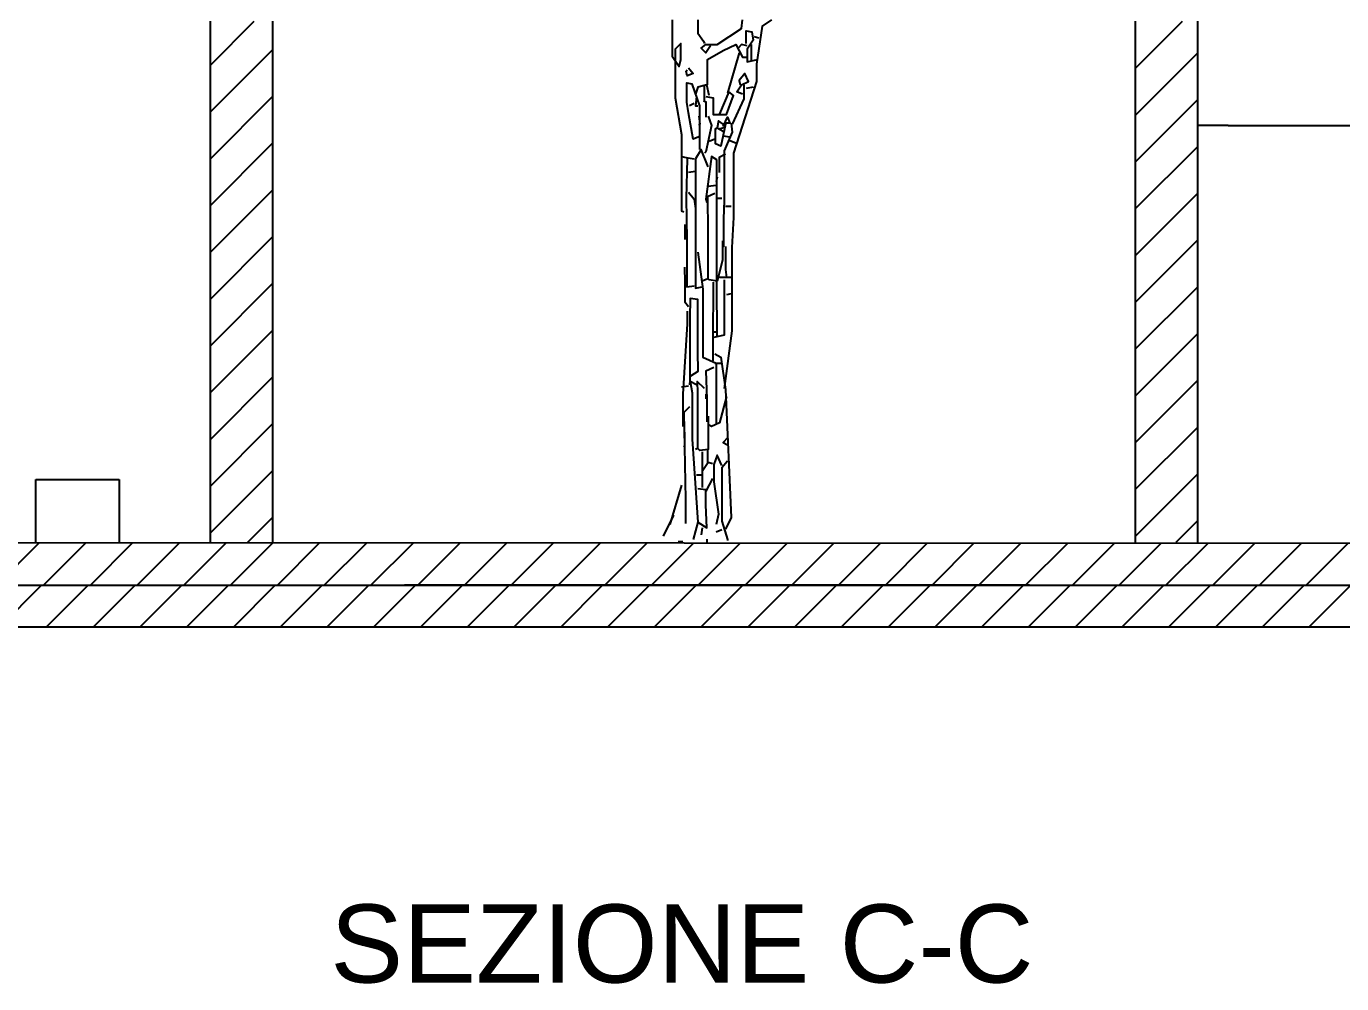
# Model space of a CAD drawing. Header units: centimetres. Extents: x -3096 to 13885, y -3131 to 5891.
# Drawn here: x 2680 to 3311, y 1868 to 2327 of the extents above; entities that cross this region are included whole.
import ezdxf

# ---------------------------------------------------------------- set-up
doc = ezdxf.new("R2010")
doc.units = ezdxf.units.CM
doc.styles.get("Standard").update_dxf_attribs({"font": 'arial.ttf'})

msp = doc.modelspace()

# ---------------------------------------------------------------- hatches: boundary and pattern name
at = {"transparency": 33554508}
h = msp.add_hatch(dxfattribs=at)
h.set_pattern_fill('ANSI31', color=256, scale=5)
h.paths.add_polyline_path([(3684.42, 2079.23), (2324.42, 2079.89), (2324.42, 2059.23), (3684.42, 2059.23)])
h = msp.add_hatch(dxfattribs=at)
h.set_pattern_fill('ANSI31', color=256, scale=5)
h.set_pattern_definition([(45, (6.675, -14.767), (-11.22532, 11.22532), [])])
h.paths.add_polyline_path([(2211.1, 2059.23), (2211.1, 2039.23), (3811.1, 2039.23), (3811.1, 2059.23)])

# ---------------------------------------------------------------- linework, layer by layer
for p, q in [((2767.92, 2079.89), (2767.92, 2329.89)), ((2797.92, 2079.89), (2797.92, 2329.89)), ((3211.92, 2329.89), (3211.92, 2079.89)), ((3211.92, 2329.89), (3211.92, 2079.89)), ((3241.92, 2079.89), (3241.92, 2329.89)), ((3256.61, 2279.89), (3241.92, 2279.89)), ((3256.61, 2279.89), (3351.1, 2279.89)), ((2684.1, 2079.89), (2684.1, 2109.89)), ((2684.1, 2109.89), (2724.1, 2109.89)), ((2724.1, 2109.89), (2724.1, 2079.89)), ((2324.42, 2079.89), (3684.42, 2079.23)), ((2211.1, 2059.23), (3811.1, 2059.23)), ((3161.1, 2059.23), (2861.1, 2059.23)), ((2211.1, 2039.23), (3811.1, 2039.23))]:
    msp.add_line(p, q)
at = {"linetype": 'Continuous', "transparency": 33554508}
for p, q in [((2767.92, 2308.84), (2788.96, 2329.89)), ((3211.92, 2307.18), (3234.62, 2329.89)), ((2767.92, 2286.39), (2797.92, 2316.39)), ((3211.92, 2284.73), (3241.92, 2314.73)), ((2767.92, 2263.94), (2797.92, 2293.94)), ((3211.92, 2262.28), (3241.92, 2292.28)), ((2767.92, 2241.49), (2797.92, 2271.49)), ((3211.92, 2239.83), (3241.92, 2269.83)), ((2767.92, 2219.04), (2797.92, 2249.04)), ((3211.92, 2217.38), (3241.92, 2247.38)), ((2767.92, 2196.59), (2797.92, 2226.59)), ((3211.92, 2194.93), (3241.92, 2224.93)), ((2767.92, 2174.14), (2797.92, 2204.14)), ((3211.92, 2172.48), (3241.92, 2202.48)), ((2767.92, 2151.69), (2797.92, 2181.69)), ((3211.92, 2150.03), (3241.92, 2180.03)), ((2767.92, 2129.24), (2797.92, 2159.24)), ((3211.92, 2127.58), (3241.92, 2157.58)), ((2767.92, 2106.79), (2797.92, 2136.79)), ((3211.92, 2105.13), (3241.92, 2135.13)), ((2767.92, 2084.34), (2797.92, 2114.34)), ((3211.92, 2082.68), (3241.92, 2112.68)), ((2785.92, 2079.89), (2797.92, 2091.89)), ((3231.58, 2079.89), (3241.92, 2090.23))]:
    msp.add_line(p, q, dxfattribs=at)
at = {"color": 84}
for points in [[(2989.54, 2330.62), (2989.54, 2313.16), (2993, 2308.18), (2993.83, 2311.5), (2993.83, 2319.25), (2991.06, 2316.48), (2991.06, 2293.23), (2994.11, 2275.51), (2994.11, 2238.97), (2995.21, 2238.41)], [(3001.86, 2330.62), (3001.86, 2324.23), (3004.63, 2320.36), (3005.18, 2319.25)], [(3007.95, 2318.14), (3005.73, 2314.82), (3003.52, 2317.03), (3005.73, 2318.7), (3011.27, 2318.7), (3022.9, 2326.45), (3023.38, 2330.62)], [(3037.34, 2330.62), (3032.86, 2327.55), (3030.09, 2309.28), (3030.09, 2300.98), (3019.02, 2266.65), (3019.02, 2235.65), (3018.19, 2221.25), (3018.19, 2181.39), (3014.59, 2153.7)], [(3025.11, 2319.25), (3025.11, 2325.34), (3027.88, 2324.79), (3028.43, 2320.91), (3025.66, 2316.48), (3025.66, 2310.39), (3030.65, 2311.5)], [(3006.56, 2299.32), (3006.56, 2311.5), (3014.04, 2315.93), (3020.13, 2318.7), (3023.45, 2312.61), (3025.11, 2312.61)], [(3025.66, 2318.14), (3022.9, 2318.7), (3021.24, 2317.03)], [(3027.6, 2318.7), (3027.6, 2310.94)], [(3028.99, 2322.57), (3031.2, 2322.02)], [(3021.79, 2314.82), (3016.25, 2295.44)], [(2997.43, 2307.62), (2999.64, 2304.85), (2996.87, 2303.75), (2996.32, 2305.96), (2996.87, 2306.52)], [(3002.41, 2274.4), (2999.64, 2273.3), (2997.43, 2286.03), (2996.6, 2291.01), (2996.6, 2300.42), (2999.09, 2299.87), (3002.69, 2289.35), (3002.69, 2268.31)], [(3007.39, 2294.33), (3006.29, 2299.32), (3001.86, 2298.21), (3000.75, 2294.89)], [(3004.9, 2298.76), (3004.9, 2291.57)], [(3024, 2299.32), (3024, 2292.67), (3018.47, 2280.49)], [(3023.45, 2294.89), (3020.68, 2296), (3022.9, 2299.32), (3026.22, 2300.98), (3024.56, 2304.85), (3021.79, 2301.53), (3022.34, 2299.32)], [(3001.3, 2293.78), (3000.75, 2289.35), (3001.86, 2289.35)], [(3005.73, 2293.78), (3009.33, 2293.23), (3009.33, 2285.2), (3015.7, 2285.2), (3019.02, 2294.33), (3016.81, 2296), (3012.38, 2285.48)], [(3028.43, 2298.21), (3025.11, 2297.66)], [(3000.2, 2290.46), (2997.98, 2289.35)], [(3006.01, 2283.81), (3006.01, 2291.01), (3004.63, 2291.57)], [(3002.41, 2284.37), (3002.96, 2280.49), (3002.41, 2279.94)], [(3006.84, 2284.37), (3008.5, 2279.94), (3005.73, 2267.2), (3005.18, 2266.65)], [(3015.15, 2280.49), (3012.93, 2269.97), (3010.44, 2271.08), (3010.44, 2278.28), (3011.27, 2278.83)], [(3014.04, 2280.49), (3011.82, 2282.15), (3011.27, 2278.83), (3014.04, 2277.17)], [(3017.91, 2281.05), (3018.47, 2276.62), (3014.59, 2267.76), (3014.59, 2243.95), (3014.31, 2235.09), (3014.31, 2221.8), (3013.48, 2221.8)], [(3014.04, 2279.39), (3016.25, 2283.81), (3017.36, 2281.05), (3014.59, 2281.05)], [(3014.59, 2278.83), (3012.38, 2278.28)], [(3014.04, 2274.96), (3017.36, 2274.4)], [(3006.84, 2260.01), (3003.52, 2268.31), (3000.75, 2263.88), (3000.75, 2238.97), (3000.75, 2207.96), (3000.75, 2201.87), (3004.07, 2202.43)], [(3010.16, 2273.3), (3007.39, 2272.19)], [(3017.36, 2272.74), (3020.13, 2271.63)], [(2994.11, 2264.99), (2996.32, 2264.44), (3000.2, 2263.88)], [(2996.87, 2263.88), (2996.32, 2245.06), (2996.6, 2225.13), (2996.6, 2202.43), (3000.2, 2202.98)], [(3011.27, 2178.62), (3010.99, 2204.09), (3010.99, 2263.33), (3008.5, 2264.99), (3005.73, 2244.5), (3006.29, 2242.84)], [(3015.15, 2266.1), (3012.1, 2264.44), (3012.1, 2257.24)], [(3000.75, 2257.79), (2997.43, 2257.24)], [(3011.27, 2255.02), (3010.72, 2252.81)], [(3010.72, 2251.15), (3006.84, 2250.59)], [(2997.43, 2247.83), (3000.2, 2244.5), (3000.75, 2240.08)], [(3010.16, 2247.27), (3006.56, 2245.61), (3006.7, 2229), (3006.7, 2206.3), (3004.07, 2205.19)], [(3011.27, 2245.06), (3013.48, 2245.06)], [(3015.15, 2241.18), (3017.91, 2241.18)], [(2995.77, 2232.32), (2995.77, 2225.13)], [(3013.76, 2224.57), (3013.76, 2215.16), (3011.27, 2205.19), (3007.39, 2205.75), (3006.84, 2206.3)], [(3001.86, 2219.04), (3004.35, 2201.32), (3004.35, 2168.65), (3010.72, 2165.88), (3010.72, 2136.54)], [(3015.15, 2221.8), (3015.15, 2210.73), (3015.7, 2206.86)], [(2995.49, 2211.84), (2995.63, 2204.64), (2995.63, 2195.23), (2997.43, 2193.01)], [(3009.33, 2204.64), (3009.19, 2175.85), (3009.19, 2166.99)], [(3014.59, 2205.75), (3014.59, 2195.23), (3014.59, 2179.17), (3009.61, 2178.06)], [(3017.91, 2206.86), (3012.38, 2206.86)], [(3017.91, 2199.1), (3015.7, 2198.55)], [(2998.54, 2159.79), (3002.13, 2162.01), (3002, 2171.42), (3002, 2196.34), (2998.26, 2196.89), (2998.12, 2187.48), (2998.12, 2157.58), (2997.98, 2155.36)], [(2996.87, 2190.8), (2996.87, 2184.71), (2994.66, 2150.93), (2994.66, 2135.43)], [(3009.05, 2180.83), (3011.27, 2180.83)], [(3010.16, 2170.31), (3012.93, 2168.65), (3015.15, 2153.15), (3017.91, 2091.69), (3015.15, 2086.16)], [(3009.61, 2163.67), (3005.73, 2162.01), (3006.29, 2148.72), (3006.29, 2137.65)], [(3010.16, 2165.88), (3012.93, 2165.88)], [(2997.43, 2154.81), (2994.11, 2154.26)], [(3001.3, 2155.36), (2998.26, 2157.03), (2999.23, 2151.49), (2999.23, 2129.34), (3001.86, 2089.48), (2999.64, 2081.17)], [(3005.18, 2153.7), (3001.58, 2157.03), (3001.72, 2151.49), (3001.72, 2124.91), (3000.75, 2124.36)], [(3005.73, 2150.93), (3005.73, 2148.72)], [(3015.7, 2149.83), (3012.38, 2137.09), (3008.5, 2135.43), (3007.39, 2135.99)], [(2997.98, 2144.84), (2995.21, 2142.08), (2996.04, 2100.55), (2996.04, 2088.92)], [(3006.84, 2140.42), (3006.84, 2124.36), (3002.96, 2123.81), (3001.86, 2124.91)], [(2995.49, 2132.66), (2995.49, 2126.02), (2995.21, 2125.47)], [(3016.25, 2129.9), (3014.04, 2127.68), (3016.25, 2126.57)], [(3006.56, 2123.81), (3006.56, 2117.71), (3004.07, 2113.84)], [(3004.07, 2123.25), (3004.07, 2106.09)], [(3006.84, 2118.27), (3009.05, 2117.71)], [(3013.48, 2116.61), (3011.27, 2121.59), (3009.61, 2117.16), (3009.61, 2108.86), (3011.82, 2093.35), (3010.72, 2088.37)], [(3016.25, 2118.82), (3013.48, 2115.5), (3013.48, 2090.03), (3016.25, 2081.17), (3016.25, 2080.62)], [(3001.3, 2112.18), (3003.52, 2112.18)], [(3009.05, 2110.52), (3005.73, 2104.43)], [(2994.11, 2107.2), (2988.57, 2088.37)], [(3001.86, 2089.48), (3006.29, 2086.71), (3005.73, 2097.78), (3005.73, 2104.98), (3001.86, 2105.53)], [(2990.23, 2092.8), (2985.25, 2082.83)], [(3004.07, 2086.71), (3003.52, 2083.39)], [(3013.48, 2085.81), (3010.72, 2084.7)], [(2992.44, 2080.27), (2994.66, 2080.27)], [(3006.29, 2081.38), (3006.29, 2079.16)]]:
    msp.add_lwpolyline(points, dxfattribs=at)

# ---------------------------------------------------------------- texts
at = {"insert": (2825.5, 1905.99), "char_height": 37.5, "attachment_point": 1}
msp.add_mtext_dynamic_manual_height_columns('SEZIONE C-C', width=1214.8894, gutter_width=12.5, heights=[0], dxfattribs=at)

doc.saveas('drawing.dxf')
